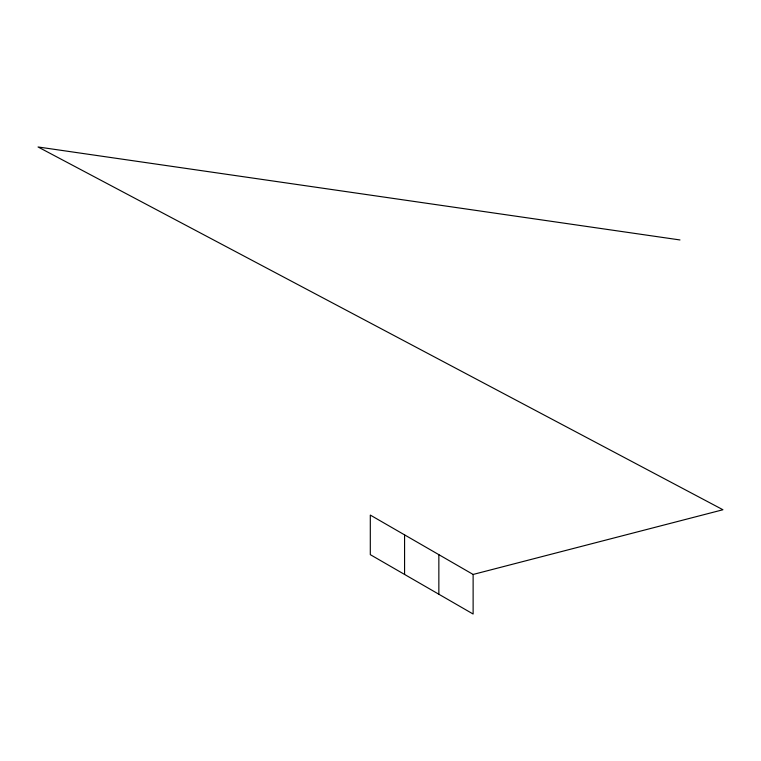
<?xml version="1.0" encoding="UTF-8"?>
<svg xmlns="http://www.w3.org/2000/svg" width="761" height="761" viewBox="0 0 761 761"><rect width="100%" height="100%" fill="white"/><g stroke="black" fill="none" stroke-linecap="round" stroke-linejoin="round"><path stroke-width="1.14" d="M473.123 574.45L473.123 614.022L370.303 554.655L370.303 515.083L473.123 574.45L722.95 509.746L38.05 146.978L679.982 239.953M438.85 554.655L438.85 594.236M404.576 534.869L404.576 574.45"/></g></svg>
